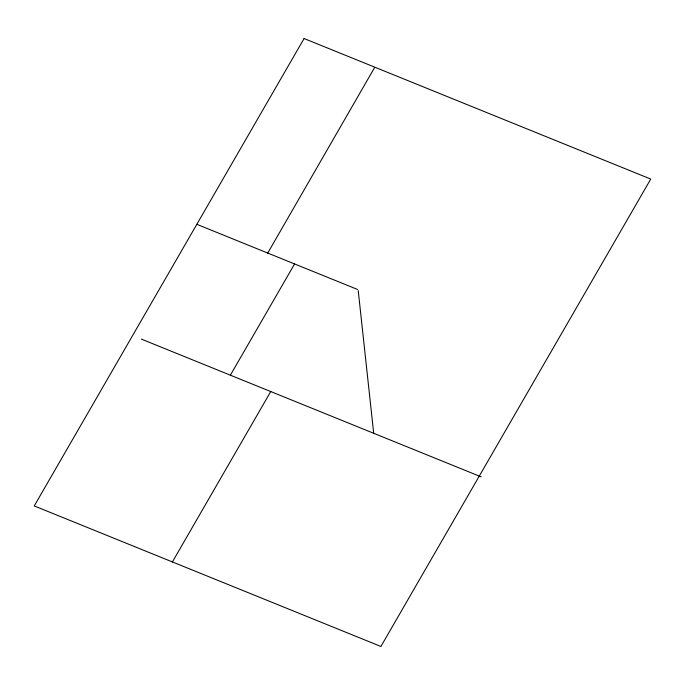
<?xml version="1.0" encoding="UTF-8"?>
<svg xmlns="http://www.w3.org/2000/svg" width="685" height="685" viewBox="0 0 685 685"><rect width="100%" height="100%" fill="white"/><g stroke="black" fill="none" stroke-linecap="round" stroke-linejoin="round"><path stroke-width="1.03" d="M267.672 253.193L374.421 67.849M230.374 375.183L294.593 263.948M172.329 562.042L270.806 391.452M196.835 224.312L357.51 289.455M141.324 339.084L481.195 476.863M358.221 290.56L373.676 433.151M304.089 38.531L34.25 505.932L380.911 646.469L650.75 179.068L304.089 38.531"/></g></svg>
